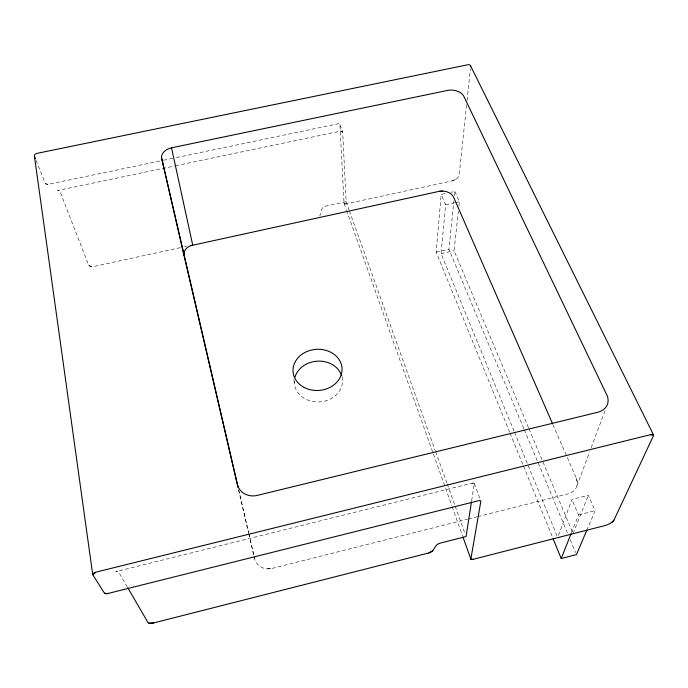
<?xml version="1.0" encoding="UTF-8"?>
<svg xmlns="http://www.w3.org/2000/svg" width="688" height="688" viewBox="0 0 688 688"><rect width="100%" height="100%" fill="white"/><g stroke="black" fill="none" stroke-linecap="round" stroke-linejoin="round"><path stroke-width="0.52" stroke-dasharray="3.44 2.58" d="M509.653 432.193L436.183 252.126L441.189 194.412L446.073 193.345M514.074 431.273L441.077 253.64L445.626 204.766L441.189 194.412M523.878 428.701L448.937 249.271L453.891 200.887M454.433 195.633L454.863 191.427L450.95 192.279M466.602 104.817L459.223 174.829A6.777 4.266 -25.8 0 1 452.412 180.824L345.901 203.958L344.017 203.089L339.949 124.915A2.107 1.496 -22.8 0 0 337.911 123.806L175.087 157.836M467.049 100.568L470.403 68.748M528.53 427.721L454.054 250.724L458.346 211.328M458.93 206.004L459.395 201.739L454.863 191.427M471.658 500.649L474.29 483.741L472.011 483.182L115.799 571.651A2.872 1.161 -11.1 0 1 118.697 572.124L127.211 586.787M576.897 485.995L589.668 451.835M591.164 447.819L605.062 410.65M558.467 535.453L571.926 499.454L588.386 495.3L595.137 510.668L587.251 529.218M571.444 532.744L578.539 514.891L571.926 499.454M573.052 533.527L588.386 495.3M452.412 180.824L456.221 179.138M578.539 514.891L595.137 510.668M248.772 533.613L254.612 558.699A14.637 13.571 -17 0 0 267.46 568.89L272.035 568.434L467.419 519.225M468.459 518.958L476.775 516.869M477.816 516.611L568.228 493.838A14.62 12.427 20.6 0 0 577.301 482.082L576.303 478.134L553.075 424.943M436.183 252.126L448.937 249.271M441.077 253.64L454.054 250.724M180.359 247.646L93.387 266.6A4.033 2.597 -7.2 0 1 88.614 265.035L60.019 191.608A2.253 1.565 -4 0 0 57.637 190.499L174.417 165.997M184.547 246.734L186.646 246.278M445.626 204.766L454.476 202.822M455.456 202.607L459.395 201.739M175.466 165.774L340.637 131.116L342.684 132.216L346.124 201.704L325.501 206.176A3.887 2.546 -19.6 0 0 321.958 208.928L319.937 215.611A3.87 2.528 -19 0 1 319.739 215.955M36.129 160.493L45.296 183.404A2.227 1.557 -3.1 0 0 47.979 184.401L162.48 160.467M163.529 160.252L174.038 158.051M267.46 568.89L272.035 568.434M45.296 183.404L47.979 184.401M88.614 265.035L91.538 266.72M528.943 428.71L572.64 532.538M524.29 429.69L567.763 533.776M570.249 539.727L575.632 552.61M514.486 432.262L557.306 536.459M510.057 433.191L523.043 465.019M523.448 466.017L552.679 537.646M339.906 124.683L342.641 131.984M474.281 483.569L480.482 500.116M346.124 201.704L349.022 209.797M349.384 210.812L435.263 450.571M435.624 451.586L446.856 482.95M447.226 483.956L454.828 505.198M455.198 506.213L465.337 534.542M344.052 203.278L346.21 209.341M346.571 210.356L451.767 505.585M452.128 506.592L462.577 535.918M576.303 478.134L577.301 482.082M238.547 489.693L248.523 532.564M238.719 489.89L248.592 532.641M248.832 533.682L254.612 558.699M293.888 379.38L294.352 383.603M342.297 376.809L342.375 378.933A24.132 20.391 -4.2 0 1 319.292 401.904A24.132 20.391 -4.2 0 1 294.292 381.462M340.637 131.116A2.116 1.496 -22.7 0 1 342.684 132.216M472.011 483.182A2.675 1.084 -19.4 0 1 474.29 483.741M345.901 203.958A1.918 1.256 -20.7 0 1 344.017 203.089"/><path stroke-width="1.03" d="M552.645 423.954L453.71 197.396A11.842 8.832 2.8 0 0 442.487 191.075L438.849 191.419L191.092 245.573A10.87 8.325 -10.6 0 0 183.971 252.874L184.031 255.489L238.048 487.611M471.495 501.707L466.068 536.563L440.793 542.97A4.825 1.78 -18.1 0 0 436.123 545.558L432.829 550.572A4.79 1.763 -17.9 0 1 428.83 552.946L153.656 622.932L148.926 623.13M613.92 520.197A8.497 2.855 -20.9 0 1 604.494 525.684L472.948 559.37L470.859 559.034L480.843 501.26A2.709 1.058 -19.3 0 0 478.556 500.735L107.827 593.52L104.49 593.228L92.82 574.841L96.191 572.072L650.556 434.653A4.283 1.625 -23 0 1 653.6 435.418L613.92 520.197L611.46 522.639M586.838 530.19L576.458 554.597L561.202 558.536L571.057 533.733M428.83 552.946L432.829 550.572M191.092 245.573L192.717 245.117L171.527 147.808L447.295 90.472A13.253 9.185 2 0 1 463.97 96.595L606.85 395.041A16.761 13.579 16.9 0 1 597.898 412.224L257.484 495.369A16.839 14.973 -13.5 0 1 237.515 484.679L161.465 157.414A12.195 8.72 -9.9 0 1 171.536 147.86M438.849 191.419L442.487 191.075M650.556 434.653L653.6 435.418M92.803 574.815L92.82 574.841A4.506 1.823 -10.7 0 1 95.512 572.261M127.744 587.698L147.98 622.528A5.022 1.832 -12.3 0 0 153.656 622.932M470.42 65.549L653.505 434.902M553.083 538.644L561.202 558.536M35.329 158.498L34.512 156.46A3.449 2.485 -1.8 0 1 36.963 153.381L468.304 64.663A3.311 2.27 -31.2 0 1 470.635 66.624M462.938 536.924L470.859 559.172M183.98 255.506L161.465 157.414M34.417 156.099L92.708 574.557M183.971 252.874L184.031 255.489M107.827 593.52A2.881 1.127 -11.1 0 1 104.49 593.228M472.948 559.37A2.408 0.843 -18.5 0 1 470.859 559.034M294.954 377.23A24.132 20.391 -4.2 0 1 318.114 361.123A24.132 20.391 -4.2 0 1 341.695 375.803M304.122 387.447A24.553 20.597 -4.2 0 0 342.031 370.488A24.553 20.597 -4.2 0 0 306.452 351.74A24.553 20.597 -4.2 0 0 304.122 387.447"/></g></svg>
